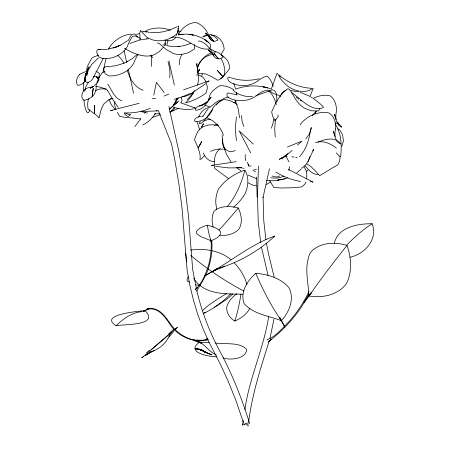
<?xml version="1.0" encoding="UTF-8"?>
<svg xmlns="http://www.w3.org/2000/svg" width="450" height="450" viewBox="0 0 450 450"><rect width="100%" height="100%" fill="white"/><g stroke="black" fill="none" stroke-linecap="round" stroke-linejoin="round"><path stroke-width="0.67" d="M257.496 197.167L258.21 221.389L260.662 242.488M185.709 253.131L186.502 261.428M177.981 29.25L177.986 28.344M86.861 75.814L87.266 71.353L87.058 73.856M257.507 196.678L258.446 166.061M222.829 139.118C220.781 146.464 227.784 154.794 235.237 150.396M178.071 97.897L173.391 105.266L176.608 99.703L176.732 98.342M244.271 425.07L244.884 424.108L246.707 423.231L248.67 422.955L249.632 423.439C242.567 400.567 233.741 378.219 222.919 356.867C211.174 335.998 202.056 313.633 196.746 290.25M86.22 74.891C83.436 79.301 85.455 84.96 90.619 81.208A16.937 7.082 -81.5 0 0 92.812 78.66L103.41 58.112M87.272 71.685L87.424 70.301L89.139 66.797L88.251 68.49M306.602 178.954L306.726 177.924A15.908 11.874 86.5 0 0 306.163 170.741L304.127 166.759M83.559 82.479L83.351 88.341A29.773 28.946 3.2 0 0 83.627 90.72M245.379 154.597L245.121 156.645L245.796 160.661M289.558 166.652L288.827 170.438M243.18 420.368L242.522 425.228L243.09 424.423L244.243 423.968M248.22 424.806L248.034 426.184L247.511 424.817L245.678 423.973M248.597 422.044C252.146 393.992 260.961 367.059 269.449 340.228M268.712 316.271C263.931 348.171 249.317 377.646 244.89 409.68M236.357 116.927L235.288 129.623L236.43 140.749M275.383 119.25L274.714 129.172L275.237 137.014M151.796 54.968L151.403 66.375M84.78 91.496L85.629 87.086L88.234 82.457M169.678 77.625C170.477 72.248 169.487 66.791 168.007 61.611M273.938 319.303L269.983 338.287M102.971 72.191L105.964 58.708M99.248 73.339L99.124 77.366M87.103 72.259L87.429 70.453L86.884 74.722L86.338 71.252A28.249 23.479 -79.1 0 1 87.902 65.368L91.688 58.174L94.438 56.621L98.499 55.361M310.888 127.924C309.375 138.133 306.894 149.113 299.447 156.713M166.781 45.478L167.985 40.601M197.331 69.097C198.242 61.144 205.459 55.007 213.283 54.383M153.771 95.164L156.375 82.339L164.16 92.514M86.85 73.097L87.424 70.301M88.346 98.612L87.722 103.241A28.249 27.579 2.6 0 0 88.138 109.176L96.581 115.335A27.338 2.104 31.7 0 1 99.006 117.922L100.913 110.374A16.757 8.888 -59.4 0 1 103.978 103.843L108.956 99.692L111.786 98.319M269.499 168.705L263.048 197.432L263.059 196.942L263.767 220.731L265.905 239.749M114.919 101.728L114.39 104.062L115.869 109.209M335.498 129.026C336.381 125.094 335.093 120.701 333.174 117.163A16.757 13.781 -64.6 0 0 328.781 112.922C318.037 110.886 306.506 115.982 300.15 124.751M274.236 118.901L271.463 128.194M87.272 71.629L88.116 68.484L87.767 69.396M216.709 209.402L216.338 206.662A46.62 31.703 -27.7 0 1 218.278 189.495A37.266 25.341 -27.7 0 1 244.884 170.19C241.414 183.156 236.25 196.009 227.498 206.353M178.234 26.617L178.684 25.942L178.324 28.98A30.414 4.461 -64.9 0 1 177.148 33.508C172.564 37.974 166.275 40.579 159.885 40.764A30.133 26.865 -62 0 1 150.587 39.234L146.886 37.271L143.094 33.362A15.908 0.737 49.8 0 0 140.462 30.69M334.333 243.281C337.95 226.946 357.936 223.594 372.105 223.746C378.276 239.237 364.691 254.081 350.021 257.259M197.004 75.892L197.679 70.639L196.864 62.966M271.322 89.094L276.936 73.451A15.924 2.649 76 0 1 278.499 74.925L280.507 78.733L283.106 81.709A30.049 28.44 -77.1 0 0 290.767 88.116C296.297 91.243 303.047 92.357 309.195 90.562A30.386 1.952 -40 0 1 311.873 88.881L313.166 88.386L309.825 96.953M85.101 79.307L85.416 78.283M341.871 146.34L343.412 141.081L342.759 135.962A16.757 15.992 23.2 0 0 339.339 129.668L337.916 128.739M305.949 181.974L304.959 183.96L301.961 186.857A30.133 5.468 -4.2 0 1 291.583 187.774L281.689 187.999L273.859 187.498A30.414 7.183 63.7 0 1 270.225 181.547L269.64 180.506M197.443 85.241C199.637 78.323 198.366 70.881 196.341 64.074M174.724 107.1L173.554 110.306L169.796 111.825M201.724 75.876L202.444 73.907M186.547 101.981L191.093 96.604L193.646 92.115M308.79 159.829C307.378 163.423 304.673 166.511 301.269 168.356M309.026 159.221L309.499 158.012M176.608 99.703L177.109 98.477M311.777 127.406L309.037 134.528L305.747 138.977M181.817 54.079L179.634 60.142L179.218 64.789M177.019 98.404L175.174 102.611L178.065 97.965M197.556 67.596L198.726 64.918M164.362 45.731L165.431 42.699L165.527 41.276L164.936 40.168L168.502 40.792A11.188 8.094 31.8 0 0 171.681 40.41L174.336 39.038L175.826 37.367M181.063 102.724L182.109 100.395L181.243 97.11M279.934 97.059C281.07 94.207 282.662 90.99 286.014 90.433M315.124 113.895L316.44 111.071M89.82 109.631C87.148 119.964 83.492 102.099 84.088 100.052M196.712 291.173C200.981 283.185 206.595 275.754 208.879 266.782C211.416 258.261 212.558 249.272 211.753 240.401M309.015 291.251C303.919 302.423 296.961 312.688 288.816 321.857C282.099 328.376 275.884 336.651 266.827 339.834M308.841 293.569C299.942 312.913 284.974 328.618 268.549 341.786L271.333 339.086L268.47 341.871M307.941 161.657L313.633 149.4L312.846 150.941M198.568 117.163C200.739 112.314 204.322 107.623 210.167 107.46M201.437 105.188A16.746 7.74 10.2 0 0 196.886 107.19L195.711 108.416L195.249 109.733L195.857 110.267L197.572 110.025A27.422 18.844 76.3 0 0 205.138 105.474L208.344 100.457L210.167 94.241A28.254 24.587 -83.4 0 1 213.975 89.854L217.474 87.137L220.281 85.618C225.146 85.551 229.995 87.097 233.961 89.899M130.483 114.379L128.767 116.314L127.367 116.286L125.831 115.273L124.217 113.304M212.642 109.046L204.137 120.847L201.156 123.362L199.136 123.84L200.261 121.522M87.362 71.786L91.918 64.198L98.426 57.915M202.888 116.606L206.134 111.302L208.367 108.72M97.071 83.272L98.978 79.774L98.359 80.736M201.246 127.839L203.501 123.716L201.679 126.939M128.239 40.613C129.87 38.019 130.849 33.103 134.933 34.043L137.576 37.131M99.529 76.753L102.054 72.917L104.805 71.471M198.962 64.378C201.662 59.288 205.942 54.731 211.5 52.852M178.481 34.554C181.828 28.086 188.246 22.747 195.761 22.5A15.885 12.921 62.9 0 1 198.354 23.468C203.462 26.218 207.653 31.23 209.132 36.759A29.543 11.126 -72.7 0 0 211.838 40.697L214.667 41.389L217.896 40.05A29.677 16.616 -20.5 0 0 216.675 38.323L213.109 35.595L210.842 34.65L209.402 34.813M138.094 54.388L136.609 56.908A30.414 11.768 -77.7 0 0 133.847 62.916C130.894 68.602 125.353 72.579 119.334 74.509A30.133 27.861 19 0 1 109.159 75.938L105.317 73.924L103.933 70.639A15.908 7.808 28.9 0 1 104.524 66.988L108.101 66.403L110.115 66.887M171.827 110.295L171.084 111.459L174.606 107.224M155.616 113.136C152.466 118.086 148.196 122.518 142.779 124.942M108.928 48.195C113.76 40.489 121.989 34.988 131.108 34.11M309.426 157.494L309.988 156.69M207.416 102.291L211.106 97.116L208.924 99.551M134.904 126.591L140.906 118.474M144.658 113.406L145.406 112.393M312.289 115.627L315.776 111.532M303.75 302.473L311.141 292.674M308.88 295.954L311.276 292.776A169.217 17.072 -49 0 1 346.995 245.407C335.678 241.982 322.104 242.201 312.677 250.155C308.565 253.513 308.115 259.391 307.119 264.279C305.961 274.86 308.559 285.396 308.88 295.954C322.211 298.322 337.635 295.155 346.23 283.95C352.474 272.064 351.326 257.721 347.001 245.402M311.417 292.882L304.026 302.681L303.744 302.563M197.634 72.214L199.299 70.037M108.236 49.224L109.103 48.127M163.406 47.284L159.097 51.744L154.822 54.433A16.768 14.209 -4.1 0 1 149.94 55.901C140.957 56.886 132.036 52.937 124.566 48.279M281.402 320.664C289.266 312.069 294.784 298.845 288.934 287.707C280.868 278.004 267.851 274.399 255.757 273.262C247.427 280.553 239.85 292.241 244.102 303.626C253.564 314.319 268.836 315.855 281.402 320.664C271.074 305.944 262.822 289.817 255.757 273.262M168.373 334.277L171.309 331.267L173.88 329.439M169.014 337.044L173.593 331.588M193.657 92.565L187.245 99.675M95.664 84.189L94.179 85.607M216.287 104.867C219.544 101.149 223.408 97.329 228.718 97.358M275.136 120.578L278.134 116.634L278.032 114.902M182.329 96.722C187.048 96.306 191.728 94.151 194.878 90.596M222.48 76.995L218.998 79.869L217.35 80.179A28.98 11.717 17.3 0 0 209.812 75.774L205.532 73.924L198.833 73.541M116.201 325.761C122.951 324.011 160.431 326.048 145.041 310.584C140.332 311.181 97.689 314.314 116.201 325.761L118.389 323.612A124.425 58.416 -84.5 0 1 140.946 311.732L142.088 311.642M300.892 169.296L296.854 172.794M207.169 101.503L203.018 104.636L205.993 103.073L199.626 106.099L202.916 104.715L202.179 104.951M204.48 155.7L201.257 159.024L199.778 159.474L200.036 158.608A27.422 7.543 58.6 0 0 199.344 151.723L197.415 146.076L194.541 139.888A28.254 28.024 -26.3 0 1 196.622 134.184C199.699 125.567 210.296 123.142 218.306 125.809M306.484 171.461L307.986 170.083M220.067 148.854C214.954 152.477 214.088 158.867 214.307 164.649M281.987 159.007L285.474 155.88M297.439 145.153L301.928 141.131L287.46 146.993M143.331 356.501L141.773 357.936L177.407 327.347L175.303 329.074M178.836 100.957L169.357 109.243M146.503 352.733L149.715 350.134M169.397 109.192L177.727 101.914M292.236 150.531L285.727 155.509L287.803 153.697M151.403 349.481L168.007 335.272M137.183 54.619L131.929 58.798L127.676 61.391M209.554 48.516C213.486 45.101 207.214 41.023 204.474 39.465C197.089 34.976 188.01 33.064 179.482 34.762M171.709 332.499L170.213 333.754A169.217 68.648 49.2 0 1 161.561 346.084M140.468 30.69L139.776 33.098L140.057 39.803M210.791 106.515L216.506 101.981L220.084 100.001M93.285 77.04L94.078 76.41L99.006 77.265M285.727 155.509L286.554 154.862M195.3 289.406C202.022 283.725 205.172 274.793 208.102 266.698C210.634 258.193 211.776 249.221 210.971 240.362M195.109 289.558L197.578 287.679L195.407 289.322M205.611 83.784L194.4 91.266M209.194 342.697L199.389 342.225C185.012 352.654 209.807 356.912 216.872 356.766M207.495 338.439L205.819 339.654M127.564 40.708L122.012 44.303L117.585 46.429L120.386 45.186M207.883 338.226L205.881 339.615L201.926 340.279L193.989 339.998L194.051 340.566L201.887 343.502M143.831 31.871L145.817 31.039L149.558 32.636M372.105 223.746L368.933 225.866A124.425 68.214 -64 0 0 346.455 245.469M273.611 236.841L274.731 236.098C252.366 243.816 233.477 259.397 213.126 271.097L222.373 267.204M284.614 156.026L279.309 159.362L282.499 157.584M270.641 182.087L266.361 184.5M151.11 351.945L145.474 355.416L152.235 351.304M283.877 176.079C279.968 178.262 275.119 178.436 270.765 177.756M192.071 94.196L193.095 93.6M177.289 26.73L169.487 30.111L163.102 31.821L157.072 32.602L150.39 32.512M216.917 268.729L204.992 275.709L217.074 269.066M213.126 271.097L216.996 268.898A169.217 155.756 49.6 0 0 274.742 236.109M79.706 74.222L85.455 71.601M178.526 108.326L169.931 112.196M191.374 93.532L192.667 92.824M143.179 311.389L148.905 308.514L143.274 311.687M143.224 311.535L145.041 310.584M93.583 86.4L90.135 88.211L93.549 86.468M206.708 82.147L209.143 80.882L183.628 89.792M313.048 98.438C318.094 95.794 324.011 94.556 329.659 95.631A15.846 12.752 -67.7 0 1 331.684 97.093C335.993 101.357 337.191 108.169 335.964 113.878A29.655 15.339 -56.2 0 0 336.448 121.185L338.451 125.094L341.662 127.249A29.773 8.252 4.3 0 0 341.128 126.197L338.76 124.138M222.907 266.946L224.646 266.068M201.319 105.486L205.211 103.539M149.411 352.873L154.136 350.55M202.821 36.934L207.484 35.117M95.749 90.478L100.125 88.937L106.2 88.847M127.744 61.419L123.244 63.562M318.116 142.132C324.416 139.41 333.506 136.8 339.199 142.076A28.249 8.258 4.8 0 1 340.47 143.927L337.303 141.885L335.407 138.127A27.338 14.074 -54.8 0 1 335.498 129.026M160.537 114.593L152.145 117.557M190.485 93.336L182.43 96.812L174.133 99.388M203.737 120.988L207.945 119.587L210.667 119.34M214.493 125.342L216.636 124.38L217.766 124.751M168.924 94.044L164.087 96.064M129.786 43.521L139.601 40.016L148.343 38.717M118.941 45.821L116.083 47.064L117.501 46.462L108.81 49.022M190.856 43.374L183.954 45.664L177.947 46.671L179.398 46.502L173.306 46.603L167.13 45.81M210.403 151.397C214.442 149.529 219.015 148.534 223.453 149.192M123.469 63.371L116.347 65.61L110.79 66.369M150.3 108.219C142.178 111.825 133.2 113.31 124.346 112.854M287.438 177.913L282.628 179.55L277.667 180.129L278.887 179.747M136.586 34.487L139.224 33.553M315.45 142.633C322.729 139.978 330.66 143.561 336.375 148.101M279.832 175.928L276.727 177.109L272.064 176.012M113.012 48.116L116.049 46.997M203.102 36.377L204.598 35.826M146.526 30.414C154.041 27.354 162.782 27.141 170.325 30.229M208.761 48.966C195.412 50.839 184.899 34.419 171.023 37.423M236.211 101.863L233.342 102.594M157.371 43.194L157.995 42.981A15.885 4.764 54.3 0 1 159.542 43.774L166.23 49.584L173.683 53.572A29.543 23.833 -70.5 0 0 182.109 54.411L188.488 52.695L194.271 49.117A29.677 10.142 -55.1 0 0 194.496 46.913L194.333 44.488M236.278 88.926C247.343 84.876 259.734 84.926 270.804 88.914M283.252 179.032L284.985 178.509M255.893 95.721L272.413 89.764C277.661 90.737 276.48 97.695 276.907 101.694M107.381 49.23C104.051 50.091 100.547 48.966 97.273 49.866A16.515 6.986 33.6 0 0 97.785 55.187L99.332 57.195L102.482 58.618A28.316 26.488 9.8 0 0 110.087 58.174C117.084 56.852 123.784 52.813 127.316 46.496A29.064 9.264 -77.6 0 1 130.804 39.088L132.609 36.36C135.382 35.246 138.308 36.889 140.366 38.7M201.994 116.184L202.944 115.942M139.146 103.303L110.498 110.587L112.466 110.374M109.941 99.214L113.023 98.432M259.284 78.761C249.891 80.994 239.799 80.899 230.648 77.659M282.094 179.381L275.079 180.669L266.659 180.748M205.132 35.719L207.787 35.19M86.861 71.499L88.127 71.252M185.012 102.915L190.463 101.464L197.173 98.556A30.049 13.596 -33.6 0 0 206.027 93.06L207.534 87.806L206.241 82.699M193.41 108.861C186.773 110.267 179.961 109.001 173.509 107.291M175.247 329.614C167.782 322.251 163.086 308.537 150.632 308.464C145.361 308.385 146.183 309.786 150.716 308.88C159.784 308.717 166.224 318.623 171.129 326.126C179.651 337.303 194.844 343.463 208.282 339.772M147.414 309.167L147.679 308.931L147.206 308.751M236.244 161.657L211.444 165.448L213.519 165.634M190.519 250.11C204.39 248.136 219.977 250.436 230.912 259.718M159.626 113.58L154.434 113.996M93.707 86.524L87.542 87.947L84.791 89.392A16.515 11.773 -6.2 0 0 81.838 96.649L82.389 98.854L83.931 100.249A28.316 18.866 38.4 0 0 89.314 98.606C94.05 96.356 96.772 90.962 96.064 85.809A29.064 23.057 -79.8 0 1 99.523 76.748M152.083 98.809L155.604 98.331M198.416 41.152L199.378 41.023A16.746 13.32 63.2 0 1 205.312 43.971C208.288 46.598 211.269 49.748 212.709 53.398A27.422 11.559 -72.3 0 0 216.405 58.438L219.572 58.871L223.121 57.274A28.254 16.014 -24.4 0 0 220.984 54.478L218.52 52.779L216.287 51.857L213.401 52.245M178.481 34.881L183.156 34.329M318.504 174.606C312.744 174.909 308.351 169.869 305.134 165.701M146.559 38.835L146.987 38.812M220.461 78.688C227.993 76.106 224.055 63.54 221.051 58.686M247.421 162.315L248.782 166.016L251.134 165.971M214.099 161.387C208.918 161.933 205.138 157.348 203.293 153.051M133.723 118.018L127.136 117.653L119.801 116.46A29.773 21.887 45.3 0 1 117.872 113.394L117.304 112.354M95.884 86.569C100.041 86.698 104.147 88.149 107.595 90.45M242.927 294.188C225.827 294.036 203.608 294.924 193.539 278.021M196.071 348.812L194.923 348.761L201.195 349.402L196.071 348.812L202.275 350.1L197.224 348.958L203.355 350.736L197.224 348.958M311.603 88.312C299.908 87.756 288.669 82.896 279.551 75.668L280.406 76.449L279.197 75.319M215.499 343.007C225.326 344.661 239.214 341.601 246.639 349.386C246.403 358.543 231.891 360.079 225.011 358.453M156.161 110.779L157.523 110.874L140.901 111.566L147.347 113.012M193.888 108.09L195.868 108.231L180.759 102.814M98.752 49.477L100.401 49.601M140.473 118.986L133.892 118.192M291.656 156.847L294.165 157.05M200.717 285.581L195.773 284.827M236.374 167.642L241.954 167.754L228.611 167.917L215.64 166.348M242.606 168.188L243.99 168.306M254.379 169.222L256.455 169.403M295.633 157.286L297.073 157.416M211.101 35.032L214.459 35.364A16.746 16.746 -41.3 0 1 220.348 39.651L222.249 42.227L223.583 45.349L224.201 49.213L223.082 51.024A27.422 2.132 -61.2 0 1 221.001 54.281M201.167 116.55L200.154 116.449A16.549 7.701 16 0 0 194.777 119.469L194.484 120.831L195.463 121.534A28.198 21.549 79.4 0 0 201.24 120.679C207.18 118.693 211.506 113.355 213.204 107.443A28.98 24.317 -80.5 0 1 219.988 101.419L223.796 99.546C228.656 99.754 233.393 101.61 237.206 104.608M290.897 90.568L298.738 91.907M178.014 30.938L180.906 31.506M335.565 122.991L337.613 123.497M236.239 94.68L230.22 93.381M284.968 156.195L287.089 156.527M188.871 34.267L193.303 35.083L190.052 34.481M145.395 31.826L147.049 32.13M205.048 105.429L210.223 106.83M300.617 181.463C291.825 180.006 283.416 176.659 275.805 172.058M266.023 87.508L263.002 86.788L267.643 87.902M310.41 181.479L313.02 182.109L288.405 169.38M142.104 31.106L143.736 31.523M125.663 113.456L130.196 114.829M163.035 44.764L164.053 45.079M223.116 357.936L224.381 358.335M256.607 178.757L247.95 174.999M300.296 92.312L309.42 96.131M201.319 342.608L194.13 339.913C187.38 338.861 180.551 334.761 175.202 329.574M199.389 342.225C205.335 344.79 208.839 351.281 214.83 354.178M199.024 75.133L202.545 76.899A15.924 12.634 81.8 0 1 205.836 81.754M319.607 108.653L319.866 109.024L319.134 110.07A29.773 2.886 -28.3 0 1 318.15 110.981L311.546 110.807L305.19 108.523A29.655 25.948 -72.4 0 1 298.08 102.583C294.441 98.584 292.871 93.066 289.063 89.28A15.846 6.008 84.9 0 0 287.871 88.751C279.726 93.904 275.535 103.354 271.676 111.831L272.447 115.622L274.387 120.454M206.994 34.318L205.155 33.362L207.956 35.066M210.954 240.711L204.154 237.932A35.049 11.678 -1.3 0 1 196.268 232.914A28.018 9.332 -1.3 0 1 207.332 225.225A33.879 11.284 -1.3 0 1 220.523 231.953A33.413 11.126 -1.3 0 1 210.954 240.711L210.724 239.737A123.643 8.156 87.4 0 1 207.332 225.225M206.257 117.546C214.307 120.375 220.854 127.147 223.447 135.264M203.085 351.163L209.801 353.998M143.049 90.298C134.494 87.182 129.656 78.469 127.249 70.155M210.527 51.435L208.389 50.31L210.116 51.339M121.793 100.789C114.238 98.184 111.87 90.107 107.752 84.111M209.689 48.527L215.567 51.846M215.364 354.476L216.433 355.067M95.934 71.156L99.022 73.103M306.951 163.918L311.169 166.798L314.336 169.931A29.064 3.471 42 0 1 319.686 175.697L331.661 168.379A28.316 0.889 -29.4 0 1 337.989 164.739L339.649 160.892L340.014 157.624A16.515 15.553 37.5 0 0 339.924 156.6M248.355 182.914L251.443 184.545A16.768 14.366 25.1 0 0 256.376 185.895M310.888 96.986L312.351 97.841M189.461 282.274L187.29 280.974A45.062 13.944 16.2 0 1 188.303 276.756M291.381 92.576C301.151 98.528 310.393 112.061 323.348 107.657L323.207 106.723L320.642 104.214L313.779 98.803M229.596 93.499L228.763 92.959A15.924 4.455 48.1 0 0 226.986 93.983L227.064 96.176L229.877 98.426A30.049 29.295 -84.9 0 0 239.811 100.671C246.358 100.946 253.074 98.865 258.002 94.466A30.386 15.401 -61.6 0 1 262.828 91.412L267.261 90.011C272.402 93.094 274.742 99.118 276.345 104.614M300.088 100.215L301.438 101.115M207.45 41.653L204.474 39.465L208.451 42.429M207.973 35.674L205.577 33.069L207.36 34.622M298.772 99.225L296.179 97.161M269.224 90.591L273.06 93.279L276.553 94.736A11.188 7.346 16.9 0 0 280.192 95.383M237.077 167.94L240.958 170.916M252.894 169.937L255.414 171.894M96.345 76.691L98.797 78.615M229.911 77.754L229.219 77.158A16.549 3.701 53.4 0 0 227.891 79.239L228.572 80.91L230.957 82.671A28.198 27.832 -87.4 0 0 238.095 85.117C245.261 86.524 253.086 84.898 258.756 80.207A28.98 12.893 -59.9 0 1 264.724 76.832L267.334 76.264L268.712 77.462L271.288 81.298L273.262 86.254M150.514 55.564L152.634 57.679M115.189 109.508L111.178 104.552L109.125 99.669M209.936 51.019L208.62 49.792L211.23 52.481L210.713 51.823L213.902 56.019M253.176 143.989L239.153 130.838L250.627 152.775M96.666 76.871L98.601 78.705M117.849 55.417L120.651 58.281L124.014 63.056M98.736 78.778L96.981 77.051L98.663 78.896M234.169 262.789C240.103 268.836 244.575 276.339 247.011 284.456M98.876 79.251L97.639 77.586L97.976 77.934M222.412 76.134L217.226 70.29L222.851 76.635L225.326 73.941A28.198 4.826 -57 0 0 229.438 68.861L229.219 64.941L228.066 61.774A16.549 16.464 78.9 0 0 221.456 55.142M285.109 155.835L286.836 157.821L288.973 161.949M336.279 152.865L338.861 155.751L340.661 156.724C341.803 145.524 341.612 133.656 335.132 123.913M216.006 55.896L213.953 53.342L218.464 58.956L216.821 56.914M337.303 121.944L339.109 124.234M97.639 77.586L98.921 79.217M206.764 34.178L211.033 40.022M230.991 161.876L226.412 154.097L223.734 146.768M118.277 107.353L113.113 100.024L107.522 90.383M338.085 122.918L338.569 123.626M236.211 92.509L237.021 95.237M279.917 317.537L284.873 327.088L279.658 317.829M334.412 133.791L333.225 131.327L335.093 136.547M335.481 116.843L334.356 114.407L336.088 119.548M235.007 100.069L238.303 109.204L239.535 117.844M233.741 83.464L235.732 89.212M243.827 126.608L242.027 120.943L241.583 115.582M225.163 149.889C222.581 145.367 222.632 140.113 222.131 135.096M196.892 121.759L199.806 129.684M158.22 110.43L171.557 144.045L174.786 159.784L178.892 183.898L182.07 208.401L187.104 270.157L189.911 285.435L193.477 300.229L197.792 314.527L202.838 328.252L208.575 341.319L220.612 364.759L228.532 382.078L235.755 400.078L243.669 423.163M232.993 90.208C237.212 94.078 243.382 96.446 249.182 96.621A16.768 10.356 -14.8 0 0 252.512 96.396M217.873 125.758L217.502 124.38M248.158 164.019L248.782 166.016M128.261 69.075L133.594 93.381M168.958 60.953L174.347 85.061M210.808 239.721L211.438 242.826L210.639 239.749M126.681 62.443L124.138 50.788M274.174 277.088L268.599 254.357L266.484 243.461M268.048 275.389L261.512 247.444M196.447 288.923L192.662 269.398L188.488 216.067L184.427 183.043L178.695 150.699L168.924 106.543M165.448 45.484L164.897 42.733M236.599 93.049L236.824 94.174M213.092 227.132L212.788 225.169A44.37 26.769 32.1 0 1 214.194 211.022A35.471 21.398 32.1 0 1 238.314 208.018A42.891 25.875 32.1 0 1 238.894 229.118A42.294 25.515 32.1 0 1 219.426 235.502M178.273 35.049L177.975 30.156M176.366 34.492L176.422 35.483M256.635 177.03L257.096 197.139M79.701 74.216A16.757 11.942 -13.5 0 0 76.809 79.374L76.472 81.714L76.849 83.959L77.985 85.404L79.622 85.033A27.338 15.682 38.8 0 0 85.517 80.657M244.884 170.19A45.062 30.645 -27.7 0 1 244.935 194.029A44.438 30.218 -27.7 0 1 233.578 207.157M161.089 346.472A169.217 68.648 49.2 0 1 155.323 350.061M154.744 350.325A169.217 68.648 49.2 0 1 152.972 351.056M152.359 351.276A169.217 68.648 49.2 0 1 150.48 351.877M238.314 208.018A156.51 12.713 -54.4 0 1 218.959 230.023M228.431 178.476A29.543 1.879 37.2 0 1 226.547 177.143L214.633 168.311A29.677 24.671 -87.1 0 1 214.374 165.87M243.883 291.037A169.217 95.822 35.9 0 1 190.778 255.409M240.93 294.306A123.643 26.904 88.2 0 1 234.776 321.041A33.879 21.251 -12.2 0 1 226.738 307.187A33.413 20.953 -12.2 0 1 237.015 293.574M249.823 308.115A28.018 17.572 -12.2 0 1 234.776 321.041M230.968 293.563A156.51 117.855 70.6 0 1 203.619 313.402M226.62 293.574A42.294 6.277 -29.3 0 0 208.502 305.353A42.891 6.367 -29.3 0 0 202.731 310.461M232.881 293.726A44.37 6.587 -29.3 0 1 227.239 298.884A35.471 5.265 -29.3 0 1 214.644 307.029M205.155 312.384A35.471 5.265 -29.3 0 1 203.366 313.329M94.393 109.232L94.337 113.574L94.635 105.306L94.393 109.232M85.028 76.883L84.684 81.844L85.624 73.395L85.028 76.883M92.672 91.721L92.177 96.649L93.274 88.29L92.672 91.721M199.935 144.737L198.174 148.044L201.741 141.48L199.935 144.737M199.704 69.356L197.668 72.118L199.704 69.356M199.553 349.543L198.388 349.2L206.584 352.519L199.553 349.543M211.939 354.836L204.272 351.9L211.939 354.836M211.252 37.963L209.149 35.719L213.666 41.383L211.252 37.963"/></g></svg>
